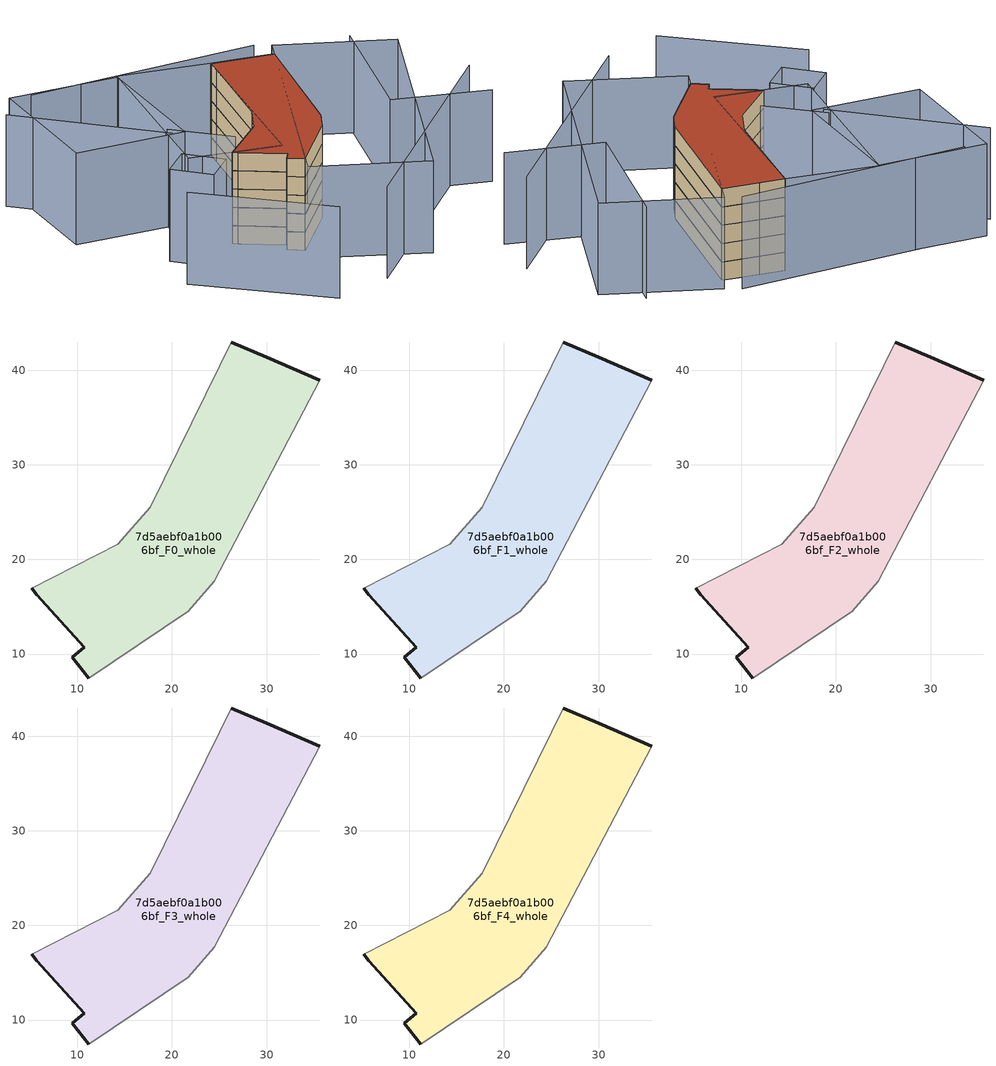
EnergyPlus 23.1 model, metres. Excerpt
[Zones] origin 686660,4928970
7d5aebf0a1b006bf_F0_whole
 floor ground (EU_floor_Construction): 24.46,17.67 35.63,38.92 30.01,41.36 26.27,42.97 25.03,40.46 17.7,25.54 14.25,21.62 5.16,16.94 5.72,16.26 10.73,10.72 9.44,9.65 11.2,7.47 21.73,14.52 z0
 wall outside (EU_wall_Construction): 26.27,42.97 30.01,41.36 35.63,38.92 / 11.2,7.47 9.44,9.65 10.73,10.72 5.72,16.26 5.16,16.94 z0:3
 wall adiabatic (EU_wall_Construction): 35.63,38.92 24.46,17.67 21.73,14.52 11.2,7.47 / 5.16,16.94 14.25,21.62 17.7,25.54 25.03,40.46 26.27,42.97 z0:3
7d5aebf0a1b006bf_F1_whole
 floor to 7d5aebf0a1b006bf_F0_whole (EU_floor_Construction): 24.46,17.67 35.63,38.92 30.01,41.36 26.27,42.97 25.03,40.46 17.7,25.54 14.25,21.62 5.16,16.94 5.72,16.26 10.73,10.72 9.44,9.65 11.2,7.47 21.73,14.52 z3
 wall outside (EU_wall_Construction): 26.27,42.97 30.01,41.36 35.63,38.92 / 11.2,7.47 9.44,9.65 10.73,10.72 5.72,16.26 5.16,16.94 z3:6
 wall adiabatic (EU_wall_Construction): 35.63,38.92 24.46,17.67 21.73,14.52 11.2,7.47 / 5.16,16.94 14.25,21.62 17.7,25.54 25.03,40.46 26.27,42.97 z3:6
7d5aebf0a1b006bf_F2_whole
 floor to 7d5aebf0a1b006bf_F1_whole (EU_floor_Construction): 24.46,17.67 35.63,38.92 30.01,41.36 26.27,42.97 25.03,40.46 17.7,25.54 14.25,21.62 5.16,16.94 5.72,16.26 10.73,10.72 9.44,9.65 11.2,7.47 21.73,14.52 z6
 wall outside (EU_wall_Construction): 26.27,42.97 30.01,41.36 35.63,38.92 / 11.2,7.47 9.44,9.65 10.73,10.72 5.72,16.26 5.16,16.94 z6:9
 wall adiabatic (EU_wall_Construction): 35.63,38.92 24.46,17.67 21.73,14.52 11.2,7.47 / 5.16,16.94 14.25,21.62 17.7,25.54 25.03,40.46 26.27,42.97 z6:9
7d5aebf0a1b006bf_F3_whole
 floor to 7d5aebf0a1b006bf_F2_whole (EU_floor_Construction): 24.46,17.67 35.63,38.92 30.01,41.36 26.27,42.97 25.03,40.46 17.7,25.54 14.25,21.62 5.16,16.94 5.72,16.26 10.73,10.72 9.44,9.65 11.2,7.47 21.73,14.52 z9
 wall outside (EU_wall_Construction): 26.27,42.97 30.01,41.36 35.63,38.92 / 11.2,7.47 9.44,9.65 10.73,10.72 5.72,16.26 5.16,16.94 z9:12
 wall adiabatic (EU_wall_Construction): 35.63,38.92 24.46,17.67 21.73,14.52 11.2,7.47 / 5.16,16.94 14.25,21.62 17.7,25.54 25.03,40.46 26.27,42.97 z9:12
7d5aebf0a1b006bf_F4_whole
 floor to 7d5aebf0a1b006bf_F3_whole (EU_floor_Construction): 24.46,17.67 35.63,38.92 30.01,41.36 26.27,42.97 25.03,40.46 17.7,25.54 14.25,21.62 5.16,16.94 5.72,16.26 10.73,10.72 9.44,9.65 11.2,7.47 21.73,14.52 z12
 wall outside (EU_wall_Construction): 26.27,42.97 30.01,41.36 35.63,38.92 / 11.2,7.47 9.44,9.65 10.73,10.72 5.72,16.26 5.16,16.94 z12:15
 wall adiabatic (EU_wall_Construction): 35.63,38.92 24.46,17.67 21.73,14.52 11.2,7.47 / 5.16,16.94 14.25,21.62 17.7,25.54 25.03,40.46 26.27,42.97 z12:15
 roof outside (EU_roof_Construction): 35.63,38.92 24.46,17.67 21.73,14.52 11.2,7.47 9.44,9.65 10.73,10.72 5.72,16.26 5.16,16.94 14.25,21.62 17.7,25.54 25.03,40.46 26.27,42.97 30.01,41.36 z15
shading: -10.16,10.93 2.35,-8.89 / 4.21,29.86 9.62,20.8 / -9.13,50.77 3.77,28.35 / 12.66,-8.55 53.31,15.25 / 49.43,6.4 35.88,14.34 / 35.88,14.34 48.42,35.74 / 35.58,43.23 -1.38,53.28 / -0.68,21.82 2.64,15.71 / 2.64,15.71 -2.72,12.79 / -2.72,12.79 -6.04,18.9 / -6.04,18.9 -0.68,21.82 / -11.73,33.1 -4.49,54.82 / -4.49,54.82 12.67,49.1 / 12.67,49.1 5.43,27.38 / 5.43,27.38 -11.73,33.1 / 9.41,5.15 37.58,41.42 / 37.58,41.42 52.56,29.78 / 52.56,29.78 24.38,-6.48 / 24.38,-6.48 9.41,5.15 / -1.14,19.92 12.81,49.35 / 12.81,49.35 26.27,42.98 / 26.27,42.98 12.33,13.54 / 12.33,13.54 -1.14,19.92 z0:15
[Building]
EU S2 Campaign: North Axis=0; Terrain=City; Solar Distribution=FullExterior
[Site:Location]
Bologna: Latitude=44.5; Longitude=11.25; Time Zone=1; Elevation=37
[SizingPeriod:WeatherFileDays]
AnnualSizingPeriod: Begin Month=1; Begin Day of Month=1; End Month=12; End Day of Month=31; Day of Week for Start Day=Monday; Use Weather File Daylight Saving Period=No; Use Weather File Rain and Snow Indicators=No
[MATERIAL]
EU_InternalMass_Material: Roughness=MediumRough; Thickness=0.1; Conductivity=1; Density=1800; Specific Heat=900; Thermal Absorptance=0.9; Solar Absorptance=0.7; Visible Absorptance=0.7
[MATERIAL:NOMASS] Roughness=MediumRough; Thermal Absorptance=0.9; Solar Absorptance=0.7; Visible Absorptance=0.7
Name | Thermal Resistance
EU_wall_NoMass | 0.905828
EU_roof_NoMass | 0.37593
EU_floor_NoMass | 0.67114
[CONSTRUCTION]
EU_wall_Construction: EU_wall_NoMass
EU_roof_Construction: EU_roof_NoMass
EU_floor_Construction: EU_floor_NoMass
EU_InternalMass_Construction: EU_InternalMass_Material
[ZONE] Type=1; Multiplier=1; Ceiling Height=autocalculate; Volume=1136.55; Floor Area=autocalculate; Part of Total Floor Area=Yes
7d5aebf0a1b006bf_F0_whole; 7d5aebf0a1b006bf_F1_whole; 7d5aebf0a1b006bf_F2_whole; 7d5aebf0a1b006bf_F3_whole; 7d5aebf0a1b006bf_F4_whole
[INTERNALMASS] Construction=EU_InternalMass_Construction; Surface Area=348.781
Name | Zone or ZoneList
7d5aebf0a1b006bf_F0_whole_EU_InternalMass | 7d5aebf0a1b006bf_F0_whole
7d5aebf0a1b006bf_F1_whole_EU_InternalMass | 7d5aebf0a1b006bf_F1_whole
7d5aebf0a1b006bf_F2_whole_EU_InternalMass | 7d5aebf0a1b006bf_F2_whole
7d5aebf0a1b006bf_F3_whole_EU_InternalMass | 7d5aebf0a1b006bf_F3_whole
7d5aebf0a1b006bf_F4_whole_EU_InternalMass | 7d5aebf0a1b006bf_F4_whole
[OTHEREQUIPMENT] Fuel Type=Electricity; Design Level Calculation Method=Watts/Area; Power per Zone Floor Area=1; Fraction Latent=0; Fraction Radiant=0; Fraction Lost=0; Carbon Dioxide Generation Rate=0; EndUse Subcategory=EU_Step8_InternalGains
Name | Zone or ZoneList or Space or SpaceList | Schedule
EU_Step8_InternalGain_7d5aebf0a1b006bf_F0_whole_f000 | 7d5aebf0a1b006bf_F0_whole | EU_Step8_GainSchedule_7d5aebf0a1b006bf_F0_whole_f000
EU_Step8_InternalGain_7d5aebf0a1b006bf_F1_whole_f000 | 7d5aebf0a1b006bf_F1_whole | EU_Step8_GainSchedule_7d5aebf0a1b006bf_F1_whole_f000
EU_Step8_InternalGain_7d5aebf0a1b006bf_F2_whole_f000 | 7d5aebf0a1b006bf_F2_whole | EU_Step8_GainSchedule_7d5aebf0a1b006bf_F2_whole_f000
EU_Step8_InternalGain_7d5aebf0a1b006bf_F3_whole_f000 | 7d5aebf0a1b006bf_F3_whole | EU_Step8_GainSchedule_7d5aebf0a1b006bf_F3_whole_f000
EU_Step8_InternalGain_7d5aebf0a1b006bf_F4_whole_f000 | 7d5aebf0a1b006bf_F4_whole | EU_Step8_GainSchedule_7d5aebf0a1b006bf_F4_whole_f000
[ZONEVENTILATION:DESIGNFLOWRATE] Schedule=EU_AlwaysOn; Design Flow Rate Calculation Method=AirChanges/Hour; Air Changes per Hour=0.73129; Ventilation Type=Natural; Fan Pressure Rise=0; Fan Total Efficiency=1; Constant Term Coefficient=1; Temperature Term Coefficient=0; Velocity Term Coefficient=0; Velocity Squared Term Coefficient=0; Minimum Indoor Temperature=-100; Maximum Indoor Temperature=100; Delta Temperature=-100; Minimum Outdoor Temperature=-100; Maximum Outdoor Temperature=100; Maximum Wind Speed=40
Name | Zone or ZoneList or Space or SpaceList
EU_ConstantAir_7d5aebf0a1b006bf_F0_whole | 7d5aebf0a1b006bf_F0_whole
EU_ConstantAir_7d5aebf0a1b006bf_F1_whole | 7d5aebf0a1b006bf_F1_whole
EU_ConstantAir_7d5aebf0a1b006bf_F2_whole | 7d5aebf0a1b006bf_F2_whole
EU_ConstantAir_7d5aebf0a1b006bf_F3_whole | 7d5aebf0a1b006bf_F3_whole
EU_ConstantAir_7d5aebf0a1b006bf_F4_whole | 7d5aebf0a1b006bf_F4_whole
[HVACTEMPLATE:THERMOSTAT] Constant Heating Setpoint=20; Constant Cooling Setpoint=50
EU_HeatOnly_7d5aebf0a1b006bf_F0_whole; EU_HeatOnly_7d5aebf0a1b006bf_F1_whole; EU_HeatOnly_7d5aebf0a1b006bf_F2_whole; EU_HeatOnly_7d5aebf0a1b006bf_F3_whole; EU_HeatOnly_7d5aebf0a1b006bf_F4_whole
[HVACTEMPLATE:ZONE:IDEALLOADSAIRSYSTEM] System Availability Schedule=EU_AlwaysOn; Maximum Heating Supply Air Temperature=50; Minimum Cooling Supply Air Temperature=13; Maximum Heating Supply Air Humidity Ratio=0.0156; Minimum Cooling Supply Air Humidity Ratio=0.0077; Heating Limit=NoLimit; Cooling Limit=NoLimit; Heating Availability Schedule=EU_AlwaysOn; Cooling Availability Schedule=EU_CoolingOff; Dehumidification Control Type=ConstantSensibleHeatRatio; Cooling Sensible Heat Ratio=0.7; Dehumidification Setpoint=60; Humidification Control Type=None; Humidification Setpoint=30; Outdoor Air Method=None; Outdoor Air Flow Rate per Person=0.00944; Outdoor Air Flow Rate per Zone Floor Area=0; Outdoor Air Flow Rate per Zone=0; Demand Controlled Ventilation Type=None; Outdoor Air Economizer Type=NoEconomizer; Heat Recovery Type=None; Sensible Heat Recovery Effectiveness=0.7; Latent Heat Recovery Effectiveness=0.65
Name | Template Thermostat
7d5aebf0a1b006bf_F0_whole | EU_HeatOnly_7d5aebf0a1b006bf_F0_whole
7d5aebf0a1b006bf_F1_whole | EU_HeatOnly_7d5aebf0a1b006bf_F1_whole
7d5aebf0a1b006bf_F2_whole | EU_HeatOnly_7d5aebf0a1b006bf_F2_whole
7d5aebf0a1b006bf_F3_whole | EU_HeatOnly_7d5aebf0a1b006bf_F3_whole
7d5aebf0a1b006bf_F4_whole | EU_HeatOnly_7d5aebf0a1b006bf_F4_whole
[SIZING:ZONE] Zone Cooling Design Supply Air Temperature Input Method=SupplyAirTemperature; Zone Cooling Design Supply Air Temperature=13; Zone Heating Design Supply Air Temperature Input Method=SupplyAirTemperature; Zone Heating Design Supply Air Temperature=50; Zone Cooling Design Supply Air Humidity Ratio=0.008; Zone Heating Design Supply Air Humidity Ratio=0.008; Cooling Design Air Flow Method=DesignDay; Cooling Design Air Flow Rate=0; Cooling Minimum Air Flow per Zone Floor Area=0.000762; Cooling Minimum Air Flow=0; Cooling Minimum Air Flow Fraction=0.2; Heating Design Air Flow Method=DesignDay; Heating Design Air Flow Rate=0; Heating Maximum Air Flow per Zone Floor Area=0.002032; Heating Maximum Air Flow=0.141576; Heating Maximum Air Flow Fraction=0.3; Account for Dedicated Outdoor Air System=No; Dedicated Outdoor Air System Control Strategy=NeutralSupplyAir; Dedicated Outdoor Air Low Setpoint Temperature for Design=autosize; Dedicated Outdoor Air High Setpoint Temperature for Design=autosize; Zone Load Sizing Method=Sensible Load Only No Latent Load; Zone Latent Cooling Design Supply Air Humidity Ratio Input Method=HumidityRatioDifference; Zone Cooling Design Supply Air Humidity Ratio Difference=0.005; Zone Latent Heating Design Supply Air Humidity Ratio Input Method=HumidityRatioDifference; Zone Humidification Design Supply Air Humidity Ratio Difference=0.005
7d5aebf0a1b006bf_F0_whole; 7d5aebf0a1b006bf_F1_whole; 7d5aebf0a1b006bf_F2_whole; 7d5aebf0a1b006bf_F3_whole; 7d5aebf0a1b006bf_F4_whole
[SCHEDULE:CONSTANT]
Name | Hourly Value
EU_AlwaysOn | 1
EU_CoolingOff | 0
[SCHEDULE:FILE] Column Number=1; Rows to Skip at Top=0; Number of Hours of Data=8760; Column Separator=Comma; Interpolate to Timestep=No; Minutes per Item=60; Adjust Schedule for Daylight Savings=Yes
Name | File
EU_Step8_GainSchedule_7d5aebf0a1b006bf_F0_whole_f000 | ../../schedules/7d5aebf0a1b006bf/7d5aebf0a1b006bf_F0_whole_f000_gain.csv
EU_Step8_GainSchedule_7d5aebf0a1b006bf_F1_whole_f000 | ../../schedules/7d5aebf0a1b006bf/7d5aebf0a1b006bf_F1_whole_f000_gain.csv
EU_Step8_GainSchedule_7d5aebf0a1b006bf_F2_whole_f000 | ../../schedules/7d5aebf0a1b006bf/7d5aebf0a1b006bf_F2_whole_f000_gain.csv
EU_Step8_GainSchedule_7d5aebf0a1b006bf_F3_whole_f000 | ../../schedules/7d5aebf0a1b006bf/7d5aebf0a1b006bf_F3_whole_f000_gain.csv
EU_Step8_GainSchedule_7d5aebf0a1b006bf_F4_whole_f000 | ../../schedules/7d5aebf0a1b006bf/7d5aebf0a1b006bf_F4_whole_f000_gain.csv
